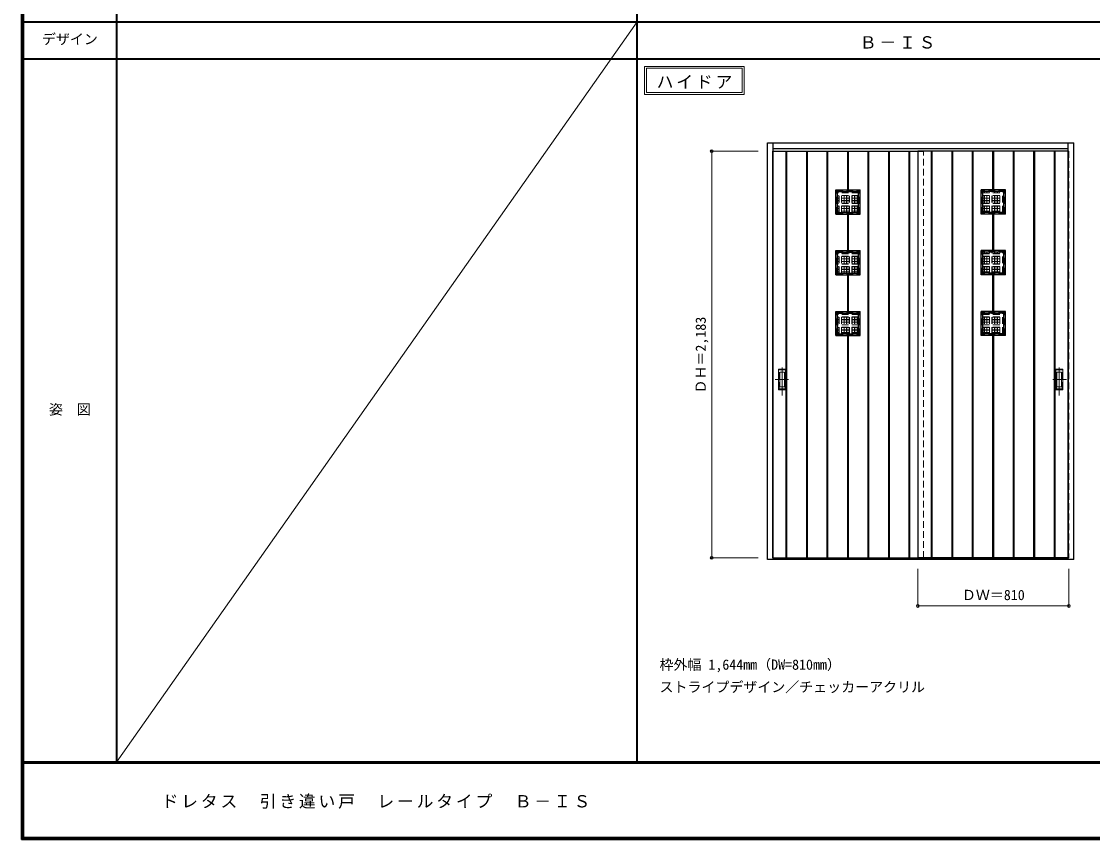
# Model space of a CAD drawing. Units: millimetres, scale not verified. Extents: x -6000 to 5700, y -4307 to 4175.
# Drawn here: x -6000 to -250, y -4205 to 186 of the extents above; entities that cross this region are included whole.
import ezdxf
from ezdxf.enums import TextEntityAlignment as Align

# ---------------------------------------------------------------- set-up
doc = ezdxf.new("R2010")
doc.units = ezdxf.units.MM
doc.header["$LTSCALE"] = 30
doc.header["$PDMODE"] = 32
doc.header["$PDSIZE"] = 15
doc.linetypes.add('CHAIN1', pattern=[8, 5, -1, 1, -1])
doc.linetypes.add('DASHED1', pattern=[1.8, 1.2, -0.6])
for name, color, linetype, lineweight in [('0-2_扉', 3, 'Continuous', 25), ('0-3_仕上げ', 7, 'Continuous', 18), ('0-4_枠', 3, 'Continuous', 25), ('0-6_引手', 7, 'Continuous', 18), ('0-A_文字', 7, 'Continuous', 18), ('0-B_寸法', 4, 'Continuous', 9), ('0-C_ハッチ', 4, 'DASHED1', 9), ('F-1_枠', 6, 'Continuous', 40), ('F-A_文字', 7, 'Continuous', 18)]:
    doc.layers.add(name, color=color, linetype=linetype, lineweight=lineweight)
doc.styles.add('ＭＳ ゴシック', font='')
doc.styles.get('ＭＳ ゴシック').set_extended_font_data('MS Gothic')

msp = doc.modelspace()

# ---------------------------------------------------------------- linework, layer by layer
at = {"layer": '0-2_扉', "color": 4, "linetype": 'DASHED1', "lineweight": 9}
for p, q in [((-1968, -510.25), (-1968, -2693.25)), ((-1965, -510.25), (-1968, -510.25)), ((-1188, -510.25), (-1188, -514.25)), ((-1158, -2693.25), (-1158, -510.25)), ((-1158, -510.25), (-1158, -514.25)), ((-381, -510.25), (-378, -510.25)), ((-378, -510.25), (-378, -2693.25)), ((-1968, -2693.25), (-1965, -2693.25)), ((-378, -2693.25), (-381, -2693.25))]:
    msp.add_line(p, q, dxfattribs=at)
at = {"layer": '0-2_扉'}
for p, q in [((-1966, -510.25), (-1158, -510.25)), ((-1188, -510.25), (-1188, -2693.25)), ((-380, -510.25), (-1188, -510.25)), ((-1966, -2693.25), (-1158, -2693.25)), ((-380, -2693.25), (-1188, -2693.25))]:
    msp.add_line(p, q, dxfattribs=at)
at = {"layer": '0-3_仕上げ', "color": 3, "lineweight": 25}
for p, q in [((-1966, -2693.25), (-1966, -510.25)), ((-1895, -2693.25), (-1895, -510.25)), ((-1891, -2693.25), (-1891, -510.25)), ((-1785, -2693.25), (-1785, -510.25)), ((-1781, -2693.25), (-1781, -510.25)), ((-1675, -2693.25), (-1675, -510.25)), ((-1671, -2693.25), (-1671, -510.25)), ((-1565, -718.25), (-1565, -510.25)), ((-1561, -718.25), (-1561, -510.25)), ((-1455, -2693.25), (-1455, -510.25)), ((-1451, -2693.25), (-1451, -510.25)), ((-1345, -2693.25), (-1345, -510.25)), ((-1341, -2693.25), (-1341, -510.25)), ((-1235, -2693.25), (-1235, -510.25)), ((-1231, -2693.25), (-1231, -510.25)), ((-1186, -2693.25), (-1186, -510.25)), ((-1115, -2693.25), (-1115, -510.25)), ((-1111, -2693.25), (-1111, -510.25)), ((-1005, -2693.25), (-1005, -510.25)), ((-1001, -2693.25), (-1001, -510.25)), ((-895, -2693.25), (-895, -510.25)), ((-891, -2693.25), (-891, -510.25)), ((-785, -718.25), (-785, -510.25)), ((-781, -718.25), (-781, -510.25)), ((-675, -2693.25), (-675, -510.25)), ((-671, -2693.25), (-671, -510.25)), ((-565, -2693.25), (-565, -510.25)), ((-561, -2693.25), (-561, -510.25)), ((-455, -2693.25), (-455, -510.25)), ((-451, -2693.25), (-451, -510.25)), ((-380, -2693.25), (-380, -510.25)), ((-1628, -718.25), (-1498, -718.25)), ((-1628, -848.25), (-1628, -718.25)), ((-1619, -727.25), (-1628, -718.25)), ((-1619, -727.25), (-1507, -727.25)), ((-1619, -839.25), (-1619, -727.25)), ((-1498, -718.25), (-1507, -727.25)), ((-1507, -839.25), (-1507, -727.25)), ((-1498, -848.25), (-1498, -718.25)), ((-718, -718.25), (-848, -718.25)), ((-848, -848.25), (-848, -718.25)), ((-848, -718.25), (-839, -727.25)), ((-727, -727.25), (-839, -727.25)), ((-839, -839.25), (-839, -727.25)), ((-727, -727.25), (-718, -718.25)), ((-727, -839.25), (-727, -727.25)), ((-718, -848.25), (-718, -718.25)), ((-1619, -839.25), (-1628, -848.25)), ((-1628, -848.25), (-1498, -848.25)), ((-1565, -1044.25), (-1565, -848.25)), ((-1561, -1044.25), (-1561, -848.25)), ((-718, -848.25), (-848, -848.25)), ((-785, -1044.25), (-785, -848.25)), ((-781, -1044.25), (-781, -848.25)), ((-727, -839.25), (-718, -848.25)), ((-1628, -1044.25), (-1498, -1044.25)), ((-1628, -1174.25), (-1628, -1044.25)), ((-1619, -1053.25), (-1628, -1044.25)), ((-1619, -1053.25), (-1507, -1053.25)), ((-1619, -1165.25), (-1619, -1053.25)), ((-1498, -1044.25), (-1507, -1053.25)), ((-1507, -1165.25), (-1507, -1053.25)), ((-1498, -1174.25), (-1498, -1044.25)), ((-718, -1044.25), (-848, -1044.25)), ((-848, -1174.25), (-848, -1044.25)), ((-848, -1044.25), (-839, -1053.25)), ((-727, -1053.25), (-839, -1053.25)), ((-839, -1165.25), (-839, -1053.25)), ((-727, -1053.25), (-718, -1044.25)), ((-727, -1165.25), (-727, -1053.25)), ((-718, -1174.25), (-718, -1044.25)), ((-1619, -1165.25), (-1628, -1174.25)), ((-1628, -1174.25), (-1498, -1174.25)), ((-1565, -1370.25), (-1565, -1174.25)), ((-1561, -1370.25), (-1561, -1174.25)), ((-718, -1174.25), (-848, -1174.25)), ((-785, -1370.25), (-785, -1174.25)), ((-781, -1370.25), (-781, -1174.25)), ((-727, -1165.25), (-718, -1174.25)), ((-1628, -1370.25), (-1498, -1370.25)), ((-1628, -1500.25), (-1628, -1370.25)), ((-1619, -1379.25), (-1628, -1370.25)), ((-1619, -1379.25), (-1507, -1379.25)), ((-1619, -1491.25), (-1619, -1379.25)), ((-1498, -1370.25), (-1507, -1379.25)), ((-1507, -1491.25), (-1507, -1379.25)), ((-1498, -1500.25), (-1498, -1370.25)), ((-718, -1370.25), (-848, -1370.25)), ((-848, -1500.25), (-848, -1370.25)), ((-848, -1370.25), (-839, -1379.25)), ((-727, -1379.25), (-839, -1379.25)), ((-839, -1491.25), (-839, -1379.25)), ((-727, -1379.25), (-718, -1370.25)), ((-727, -1491.25), (-727, -1379.25)), ((-718, -1500.25), (-718, -1370.25)), ((-1619, -1491.25), (-1628, -1500.25)), ((-727, -1491.25), (-718, -1500.25)), ((-1628, -1500.25), (-1498, -1500.25)), ((-1565, -2693.25), (-1565, -1500.25)), ((-1561, -2693.25), (-1561, -1500.25)), ((-718, -1500.25), (-848, -1500.25)), ((-785, -2693.25), (-785, -1500.25)), ((-781, -2693.25), (-781, -1500.25))]:
    msp.add_line(p, q, dxfattribs=at)
at = {"layer": '0-3_仕上げ'}
for p, q in [((-1893, -2693.25), (-1893, -510.25)), ((-1783, -2693.25), (-1783, -510.25)), ((-1673, -2693.25), (-1673, -510.25)), ((-1563, -718.25), (-1563, -510.25)), ((-1453, -2693.25), (-1453, -510.25)), ((-1343, -2693.25), (-1343, -510.25)), ((-1233, -2693.25), (-1233, -510.25)), ((-1113, -2693.25), (-1113, -510.25)), ((-1003, -2693.25), (-1003, -510.25)), ((-893, -2693.25), (-893, -510.25)), ((-783, -718.25), (-783, -510.25)), ((-673, -2693.25), (-673, -510.25)), ((-563, -2693.25), (-563, -510.25)), ((-453, -2693.25), (-453, -510.25)), ((-1563, -1044.25), (-1563, -848.25)), ((-783, -1044.25), (-783, -848.25)), ((-1563, -1370.25), (-1563, -1174.25)), ((-783, -1370.25), (-783, -1174.25)), ((-1563, -2693.25), (-1563, -1500.25)), ((-783, -2693.25), (-783, -1500.25))]:
    msp.add_line(p, q, dxfattribs=at)
at = {"layer": '0-3_仕上げ', "color": 3, "linetype": 'DASHED1', "lineweight": 25}
for p, q in [((-1626, -720.25), (-1500, -720.25)), ((-1626, -846.25), (-1626, -720.25)), ((-720, -720.25), (-846, -720.25)), ((-720, -846.25), (-720, -720.25)), ((-1626, -1046.25), (-1500, -1046.25)), ((-1626, -1172.25), (-1626, -1046.25)), ((-720, -1046.25), (-846, -1046.25)), ((-720, -1172.25), (-720, -1046.25)), ((-1626, -1372.25), (-1500, -1372.25)), ((-1626, -1498.25), (-1626, -1372.25)), ((-720, -1372.25), (-846, -1372.25)), ((-720, -1498.25), (-720, -1372.25))]:
    msp.add_line(p, q, dxfattribs=at)
for points in [[(-1626, -846.25), (-1500, -846.25), (-1500, -720.25)], [(-720, -846.25), (-846, -846.25), (-846, -720.25)], [(-1626, -1172.25), (-1500, -1172.25), (-1500, -1046.25)], [(-720, -1172.25), (-846, -1172.25), (-846, -1046.25)], [(-1626, -1498.25), (-1500, -1498.25), (-1500, -1372.25)], [(-720, -1498.25), (-846, -1498.25), (-846, -1372.25)]]:
    msp.add_lwpolyline(points, dxfattribs=at)
at = {"layer": '0-3_仕上げ', "color": 3, "lineweight": 25}
for points in [[(-1619, -839.25), (-1507, -839.25), (-1498, -848.25)], [(-727, -839.25), (-839, -839.25), (-848, -848.25)], [(-1619, -1165.25), (-1507, -1165.25), (-1498, -1174.25)], [(-727, -1165.25), (-839, -1165.25), (-848, -1174.25)], [(-1619, -1491.25), (-1507, -1491.25), (-1498, -1500.25)], [(-727, -1491.25), (-839, -1491.25), (-848, -1500.25)]]:
    msp.add_lwpolyline(points, dxfattribs=at)
at = {"layer": '0-4_枠'}
for p, q in [((-1995, -2701.25), (-1995, -466.25)), ((-1995, -466.25), (-351, -466.25)), ((-1965, -2701.25), (-1965, -466.25)), ((-1965, -496.25), (-381, -496.25)), ((-381, -2692.71), (-381, -466.25)), ((-351, -2701.25), (-351, -466.25)), ((-1965, -2701.25), (-1995, -2701.25)), ((-381, -2698.25), (-1965, -2698.25)), ((-381, -2701.25), (-1965, -2701.25)), ((-381, -2693.05), (-381, -2692.71)), ((-381, -2701.25), (-381, -2693.05)), ((-351, -2701.25), (-381, -2701.25))]:
    msp.add_line(p, q, dxfattribs=at)
at = {"layer": '0-6_引手', "linetype": 'CHAIN1'}
for p, q in [((-1917, -1820.98), (-1917, -1650.13)), ((-429, -1820.98), (-429, -1650.13)), ((-1955.07, -1735.75), (-1882.56, -1735.75)), ((-390.93, -1735.75), (-463.44, -1735.75))]:
    msp.add_line(p, q, dxfattribs=at)
at = {"layer": '0-6_引手'}
for p, q in [((-1936, -1680.75), (-1898, -1680.75)), ((-1936, -1790.75), (-1936, -1680.75)), ((-1929.5, -1696.75), (-1904.5, -1696.75)), ((-1929.5, -1774.75), (-1929.5, -1696.75)), ((-1904.5, -1774.75), (-1904.5, -1696.75)), ((-1898, -1790.75), (-1898, -1680.75)), ((-410, -1680.75), (-448, -1680.75)), ((-448, -1790.75), (-448, -1680.75)), ((-416.5, -1696.75), (-441.5, -1696.75)), ((-441.5, -1774.75), (-441.5, -1696.75)), ((-416.5, -1774.75), (-416.5, -1696.75)), ((-410, -1790.75), (-410, -1680.75)), ((-1929.5, -1774.75), (-1904.5, -1774.75)), ((-416.5, -1774.75), (-441.5, -1774.75)), ((-1936, -1790.75), (-1898, -1790.75)), ((-410, -1790.75), (-448, -1790.75))]:
    msp.add_line(p, q, dxfattribs=at)
at = {"layer": '0-6_引手', "linetype": 'DASHED1'}
for p, q in [((-1901, -1786.75), (-1901, -1684.75)), ((-445, -1786.75), (-445, -1684.75)), ((-1933, -1786.75), (-1901, -1786.75)), ((-413, -1786.75), (-445, -1786.75))]:
    msp.add_line(p, q, dxfattribs=at)
for points in [[(-1933, -1786.75), (-1933, -1684.75), (-1901, -1684.75)], [(-413, -1786.75), (-413, -1684.75), (-445, -1684.75)]]:
    msp.add_lwpolyline(points, dxfattribs=at)
at = {"layer": '0-A_文字'}
for p, q in [((-2655, -55.5), (-2655, -205.5)), ((-2645, -65.5), (-2130.67, -65.5)), ((-2130.67, -65.5), (-2130.67, -195.5)), ((-2655, -205.5), (-2120.67, -205.5))]:
    msp.add_line(p, q, dxfattribs=at)
for points in [[(-2655, -55.5), (-2120.67, -55.5), (-2120.67, -205.5)], [(-2645, -65.5), (-2645, -195.5), (-2130.67, -195.5)]]:
    msp.add_lwpolyline(points, dxfattribs=at)
at = {"layer": '0-B_寸法'}
for p, q in [((-2295, -510.25), (-2045, -510.25)), ((-2295, -510.25), (-2295, -2693.25)), ((-2295, -2693.25), (-2045, -2693.25)), ((-1188, -2951.25), (-1188, -2751.25)), ((-378, -2951.25), (-378, -2751.25)), ((-1188, -2951.25), (-378, -2951.25))]:
    msp.add_line(p, q, dxfattribs=at)
at = {"layer": '0-B_寸法', "color": 7}
for p in [(-2295, -510.25), (-2295, -2693.25), (-1188, -2951.25), (-378, -2951.25)]:
    msp.add_point(p, dxfattribs=at)
at = {"layer": '0-C_ハッチ'}
for p, q in [((-1507, -733.75), (-1619, -733.75)), ((-1507, -734.75), (-1619, -734.75)), ((-1612.5, -839.25), (-1612.5, -727.25)), ((-1611.5, -839.25), (-1611.5, -727.25)), ((-1598.5, -839.25), (-1598.5, -727.25)), ((-1597.5, -839.25), (-1597.5, -727.25)), ((-1584.5, -839.25), (-1584.5, -727.25)), ((-1583.5, -839.25), (-1583.5, -727.25)), ((-1570.5, -839.25), (-1570.5, -727.25)), ((-1569.5, -839.25), (-1569.5, -727.25)), ((-1556.5, -839.25), (-1556.5, -727.25)), ((-1555.5, -839.25), (-1555.5, -727.25)), ((-1542.5, -839.25), (-1542.5, -727.25)), ((-1541.5, -839.25), (-1541.5, -727.25)), ((-1528.5, -839.25), (-1528.5, -727.25)), ((-1527.5, -839.25), (-1527.5, -727.25)), ((-1514.5, -839.25), (-1514.5, -727.25)), ((-1513.5, -839.25), (-1513.5, -727.25)), ((-839, -733.75), (-727, -733.75)), ((-839, -734.75), (-727, -734.75)), ((-832.5, -839.25), (-832.5, -727.25)), ((-831.5, -839.25), (-831.5, -727.25)), ((-818.5, -839.25), (-818.5, -727.25)), ((-817.5, -839.25), (-817.5, -727.25)), ((-804.5, -839.25), (-804.5, -727.25)), ((-803.5, -839.25), (-803.5, -727.25)), ((-790.5, -839.25), (-790.5, -727.25)), ((-789.5, -839.25), (-789.5, -727.25)), ((-776.5, -839.25), (-776.5, -727.25)), ((-775.5, -839.25), (-775.5, -727.25)), ((-762.5, -839.25), (-762.5, -727.25)), ((-761.5, -839.25), (-761.5, -727.25)), ((-748.5, -839.25), (-748.5, -727.25)), ((-747.5, -839.25), (-747.5, -727.25)), ((-734.5, -839.25), (-734.5, -727.25)), ((-733.5, -839.25), (-733.5, -727.25)), ((-1507, -747.75), (-1619, -747.75)), ((-1507, -748.75), (-1619, -748.75)), ((-1507, -761.75), (-1619, -761.75)), ((-1507, -762.75), (-1619, -762.75)), ((-1507, -775.75), (-1619, -775.75)), ((-1507, -776.75), (-1619, -776.75)), ((-1507, -789.75), (-1619, -789.75)), ((-1507, -790.75), (-1619, -790.75)), ((-1507, -803.75), (-1619, -803.75)), ((-1507, -804.75), (-1619, -804.75)), ((-839, -747.75), (-727, -747.75)), ((-839, -748.75), (-727, -748.75)), ((-839, -761.75), (-727, -761.75)), ((-839, -762.75), (-727, -762.75)), ((-839, -775.75), (-727, -775.75)), ((-839, -776.75), (-727, -776.75)), ((-839, -789.75), (-727, -789.75)), ((-839, -790.75), (-727, -790.75)), ((-839, -803.75), (-727, -803.75)), ((-839, -804.75), (-727, -804.75)), ((-1507, -817.75), (-1619, -817.75)), ((-1507, -818.75), (-1619, -818.75)), ((-1507, -831.75), (-1619, -831.75)), ((-1507, -832.75), (-1619, -832.75)), ((-839, -817.75), (-727, -817.75)), ((-839, -818.75), (-727, -818.75)), ((-839, -831.75), (-727, -831.75)), ((-839, -832.75), (-727, -832.75)), ((-1507, -1059.75), (-1619, -1059.75)), ((-1507, -1060.75), (-1619, -1060.75)), ((-1507, -1073.75), (-1619, -1073.75)), ((-1507, -1074.75), (-1619, -1074.75)), ((-1507, -1087.75), (-1619, -1087.75)), ((-1507, -1088.75), (-1619, -1088.75)), ((-1612.5, -1165.25), (-1612.5, -1053.25)), ((-1611.5, -1165.25), (-1611.5, -1053.25)), ((-1598.5, -1165.25), (-1598.5, -1053.25)), ((-1597.5, -1165.25), (-1597.5, -1053.25)), ((-1584.5, -1165.25), (-1584.5, -1053.25)), ((-1583.5, -1165.25), (-1583.5, -1053.25)), ((-1570.5, -1165.25), (-1570.5, -1053.25)), ((-1569.5, -1165.25), (-1569.5, -1053.25)), ((-1556.5, -1165.25), (-1556.5, -1053.25)), ((-1555.5, -1165.25), (-1555.5, -1053.25)), ((-1542.5, -1165.25), (-1542.5, -1053.25)), ((-1541.5, -1165.25), (-1541.5, -1053.25)), ((-1528.5, -1165.25), (-1528.5, -1053.25)), ((-1527.5, -1165.25), (-1527.5, -1053.25)), ((-1514.5, -1165.25), (-1514.5, -1053.25)), ((-1513.5, -1165.25), (-1513.5, -1053.25)), ((-839, -1059.75), (-727, -1059.75)), ((-839, -1060.75), (-727, -1060.75)), ((-839, -1073.75), (-727, -1073.75)), ((-839, -1074.75), (-727, -1074.75)), ((-839, -1087.75), (-727, -1087.75)), ((-839, -1088.75), (-727, -1088.75)), ((-832.5, -1165.25), (-832.5, -1053.25)), ((-831.5, -1165.25), (-831.5, -1053.25)), ((-818.5, -1165.25), (-818.5, -1053.25)), ((-817.5, -1165.25), (-817.5, -1053.25)), ((-804.5, -1165.25), (-804.5, -1053.25)), ((-803.5, -1165.25), (-803.5, -1053.25)), ((-790.5, -1165.25), (-790.5, -1053.25)), ((-789.5, -1165.25), (-789.5, -1053.25)), ((-776.5, -1165.25), (-776.5, -1053.25)), ((-775.5, -1165.25), (-775.5, -1053.25)), ((-762.5, -1165.25), (-762.5, -1053.25)), ((-761.5, -1165.25), (-761.5, -1053.25)), ((-748.5, -1165.25), (-748.5, -1053.25)), ((-747.5, -1165.25), (-747.5, -1053.25)), ((-734.5, -1165.25), (-734.5, -1053.25)), ((-733.5, -1165.25), (-733.5, -1053.25)), ((-1507, -1101.75), (-1619, -1101.75)), ((-1507, -1102.75), (-1619, -1102.75)), ((-1507, -1115.75), (-1619, -1115.75)), ((-1507, -1116.75), (-1619, -1116.75)), ((-1507, -1129.75), (-1619, -1129.75)), ((-1507, -1130.75), (-1619, -1130.75)), ((-1507, -1143.75), (-1619, -1143.75)), ((-1507, -1144.75), (-1619, -1144.75)), ((-839, -1101.75), (-727, -1101.75)), ((-839, -1102.75), (-727, -1102.75)), ((-839, -1115.75), (-727, -1115.75)), ((-839, -1116.75), (-727, -1116.75)), ((-839, -1129.75), (-727, -1129.75)), ((-839, -1130.75), (-727, -1130.75)), ((-839, -1143.75), (-727, -1143.75)), ((-839, -1144.75), (-727, -1144.75)), ((-1507, -1157.75), (-1619, -1157.75)), ((-1507, -1158.75), (-1619, -1158.75)), ((-839, -1157.75), (-727, -1157.75)), ((-839, -1158.75), (-727, -1158.75)), ((-1612.5, -1491.25), (-1612.5, -1379.25)), ((-1611.5, -1491.25), (-1611.5, -1379.25)), ((-1598.5, -1491.25), (-1598.5, -1379.25)), ((-1597.5, -1491.25), (-1597.5, -1379.25)), ((-1584.5, -1491.25), (-1584.5, -1379.25)), ((-1583.5, -1491.25), (-1583.5, -1379.25)), ((-1570.5, -1491.25), (-1570.5, -1379.25)), ((-1569.5, -1491.25), (-1569.5, -1379.25)), ((-1556.5, -1491.25), (-1556.5, -1379.25)), ((-1555.5, -1491.25), (-1555.5, -1379.25)), ((-1542.5, -1491.25), (-1542.5, -1379.25)), ((-1541.5, -1491.25), (-1541.5, -1379.25)), ((-1528.5, -1491.25), (-1528.5, -1379.25)), ((-1527.5, -1491.25), (-1527.5, -1379.25)), ((-1514.5, -1491.25), (-1514.5, -1379.25)), ((-1513.5, -1491.25), (-1513.5, -1379.25)), ((-832.5, -1491.25), (-832.5, -1379.25)), ((-831.5, -1491.25), (-831.5, -1379.25)), ((-818.5, -1491.25), (-818.5, -1379.25)), ((-817.5, -1491.25), (-817.5, -1379.25)), ((-804.5, -1491.25), (-804.5, -1379.25)), ((-803.5, -1491.25), (-803.5, -1379.25)), ((-790.5, -1491.25), (-790.5, -1379.25)), ((-789.5, -1491.25), (-789.5, -1379.25)), ((-776.5, -1491.25), (-776.5, -1379.25)), ((-775.5, -1491.25), (-775.5, -1379.25)), ((-762.5, -1491.25), (-762.5, -1379.25)), ((-761.5, -1491.25), (-761.5, -1379.25)), ((-748.5, -1491.25), (-748.5, -1379.25)), ((-747.5, -1491.25), (-747.5, -1379.25)), ((-734.5, -1491.25), (-734.5, -1379.25)), ((-733.5, -1491.25), (-733.5, -1379.25)), ((-1507, -1385.75), (-1619, -1385.75)), ((-1507, -1386.75), (-1619, -1386.75)), ((-1507, -1399.75), (-1619, -1399.75)), ((-1507, -1400.75), (-1619, -1400.75)), ((-1507, -1413.75), (-1619, -1413.75)), ((-1507, -1414.75), (-1619, -1414.75)), ((-1507, -1427.75), (-1619, -1427.75)), ((-1507, -1428.75), (-1619, -1428.75)), ((-839, -1385.75), (-727, -1385.75)), ((-839, -1386.75), (-727, -1386.75)), ((-839, -1399.75), (-727, -1399.75)), ((-839, -1400.75), (-727, -1400.75)), ((-839, -1413.75), (-727, -1413.75)), ((-839, -1414.75), (-727, -1414.75)), ((-839, -1427.75), (-727, -1427.75)), ((-839, -1428.75), (-727, -1428.75)), ((-1507, -1441.75), (-1619, -1441.75)), ((-1507, -1442.75), (-1619, -1442.75)), ((-1507, -1455.75), (-1619, -1455.75)), ((-1507, -1456.75), (-1619, -1456.75)), ((-1507, -1469.75), (-1619, -1469.75)), ((-1507, -1470.75), (-1619, -1470.75)), ((-1507, -1483.75), (-1619, -1483.75)), ((-1507, -1484.75), (-1619, -1484.75)), ((-839, -1441.75), (-727, -1441.75)), ((-839, -1442.75), (-727, -1442.75)), ((-839, -1455.75), (-727, -1455.75)), ((-839, -1456.75), (-727, -1456.75)), ((-839, -1469.75), (-727, -1469.75)), ((-839, -1470.75), (-727, -1470.75)), ((-839, -1483.75), (-727, -1483.75)), ((-839, -1484.75), (-727, -1484.75))]:
    msp.add_line(p, q, dxfattribs=at)
at = {"layer": 'F-1_枠'}
for p, q in [((-6000, 4175), (-6000, -4205)), ((-5995, 4175), (-5995, -4205)), ((-5990, 4175), (-5990, -4205)), ((-5490, 4175), (-5490, -3790)), ((-2695, -3790), (-2695, 4175)), ((-6000, 184.5), (5700, 184.5)), ((-6000, -15.5), (5700, -15.5)), ((5700, -3790), (-6000, -3790)), ((5700, -3795), (-6000, -3795)), ((5700, -4195), (-6000, -4195)), ((5700, -4200), (-6000, -4200)), ((5700, -4205), (-6000, -4205))]:
    msp.add_line(p, q, dxfattribs=at)
at = {"layer": 'F-A_文字'}
msp.add_line((-2695, 184.5), (-5490, -3790), dxfattribs=at)

# ---------------------------------------------------------------- texts
at = {"layer": '0-A_文字', "style": 'ＭＳ ゴシック'}
for s, p in [('枠外幅 1,644mm（DW=810mm）', (-2575, -3310)), ('ストライプデザイン／チェッカーアクリル', (-2575, -3430))]:
    msp.add_text(s, height=54.99, dxfattribs=at).set_placement(p, align=Align.BOTTOM_LEFT)
at = {"layer": '0-A_文字', "char_height": 65.98, "attachment_point": 7, "style": 'ＭＳ ゴシック'}
for s, insert in [('\\T1.17;Ｂ－ＩＳ', (-1500, 39.5)), ('\\T1.17;ハイドア', (-2590.34, -175.5))]:
    msp.add_mtext(s, dxfattribs=dict(at, insert=insert))
at = {"layer": '0-B_寸法', "color": 7, "style": 'ＭＳ ゴシック'}
msp.add_text('ＤＨ＝2,183', height=54.99, rotation=90, dxfattribs=at).set_placement((-2310, -1811), align=Align.BOTTOM_LEFT)
msp.add_text('ＤＷ＝810', height=54.99, dxfattribs=at).set_placement((-951.75, -2936.25), align=Align.BOTTOM_LEFT)
at = {"layer": 'F-A_文字', "style": 'ＭＳ ゴシック'}
for s, p in [('デザイン', (-5890, 47)), ('姿\u3000図', (-5852.5, -1940.25))]:
    msp.add_text(s, height=54.99, dxfattribs=at).set_placement(p, align=Align.BOTTOM_LEFT)
at = {"layer": 'F-A_文字', "insert": (-5247.55, -4040), "char_height": 65.98, "attachment_point": 7, "style": 'ＭＳ ゴシック'}
msp.add_mtext('\\T1.17;ドレタス\u3000引き違い戸\u3000レールタイプ\u3000Ｂ－ＩＳ', dxfattribs=at)

doc.saveas('drawing.dxf')
